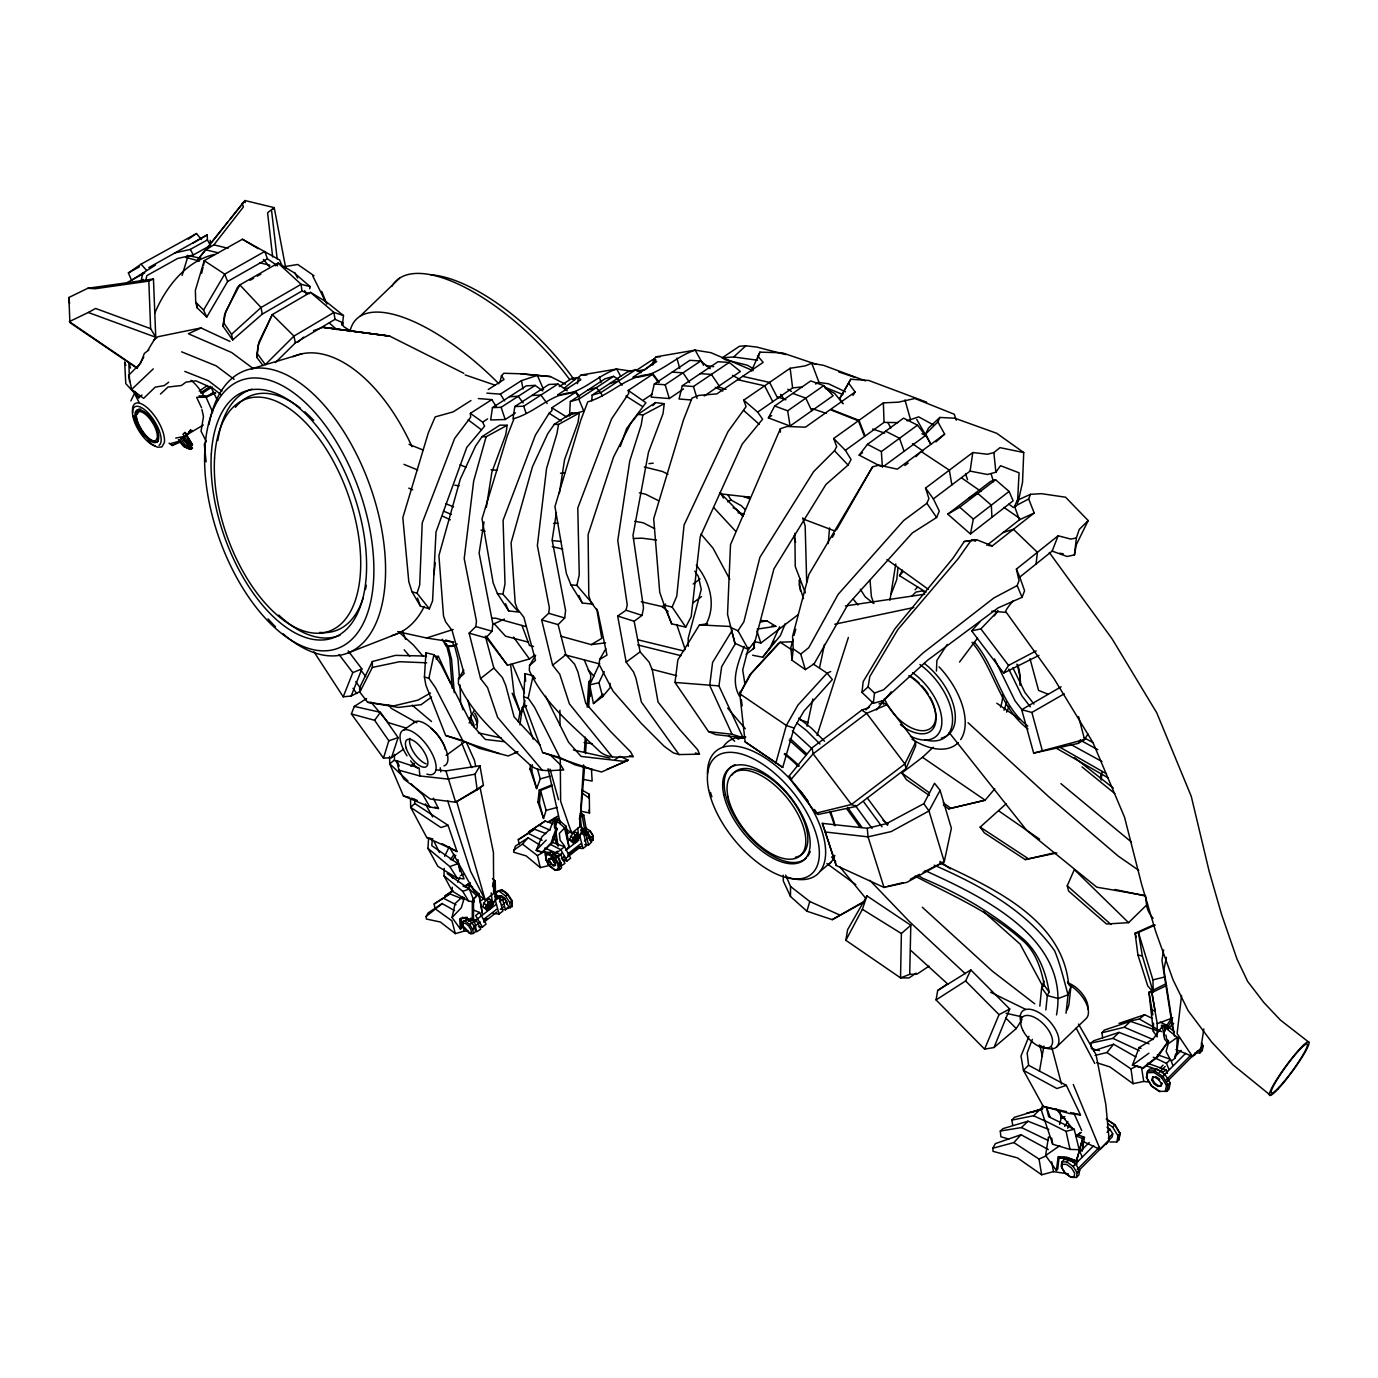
<?xml version="1.0" encoding="UTF-8"?>
<svg xmlns="http://www.w3.org/2000/svg" width="1378" height="1378" viewBox="0 0 1378 1378"><rect width="100%" height="100%" fill="white"/><g stroke="black" fill="none" stroke-linecap="round" stroke-linejoin="round"><path stroke-width="1.5" d="M431.538 697.044L421.134 704.675L398.431 707.431L367.599 702.28L359.83 692.118L372.353 667.434L372.353 661.526L395.52 655.36L425.509 656.049M460.889 917.972L461.768 928.1L460.459 929.168L459.666 918.816L466.005 918.144L472.292 920.056L472.327 901.005M473.515 899.937L473.481 918.988L472.292 920.056M863.851 902.125L832.243 919.66L806.905 911.22L790.49 896.492L790.524 886.467L785.684 875.116M1152.852 1014.897L1148.942 992.212L1151.87 992.591L1157.21 1023.682L1157.158 1036.859L1153.386 1031.433L1148.942 992.212L1165.65 983.961M414.744 803.495L448.039 825.284L457.031 851.535L426.749 837.531L410.661 807.336L414.744 803.495L414.795 799.309M1153.386 1031.433L1153.489 1023.165M463.8 670.087L458.495 678.682L458.409 683.609C473.205 716.56 502.333 739.159 528.17 763.188C537.627 773.368 551.476 770.181 563.74 769.975L560.846 765.221L550.459 755.11M929.099 966.116L916.99 974.125L909.704 974.367L900.54 977.88L845.868 940.313L847.591 929.737L866.951 895.907L910.806 925.241L901.384 933.526L900.54 977.88L909.049 977.932L916.163 973.161M447.178 873.618L469.364 889.051L474.428 901.867L468.692 901.16L452.156 891.032L444.009 875.805L444.181 868.329M909.704 974.367L910.806 925.241M178.451 439.668L182.826 445.456L188.424 448.47L189.906 447.695L186.392 443.13M452.156 891.032L452.277 887.243M508.585 907.224L506.639 908.739L512.254 906.535L511.875 900.454C509.102 895.924 504.606 887.863 498.095 890.843L496.149 892.358L496.476 895.889M555.799 828.281L556.092 820.392L557.797 819.1L566.169 826.369L568.804 846.213L567.168 849.261M535.629 655.291L529.531 665.505L529.324 670.449C544.017 703.056 572.593 725.724 597.966 749.804C607.302 759.898 621.047 756.746 633.174 756.591L630.573 751.802L610.609 731.563L585.753 703.383L577.916 671.947L574.557 664.127L565.824 654.739L558.107 624.613L564.704 617.964L565.583 610.523L552.13 540.107L556.385 512.582M930.718 444.078L925.654 434.001L928.462 428.11L939.83 417.448L954.816 418.223L996.707 433.295L1023.733 452.535L1022.528 482.369L1018.187 501.661M1171.558 1061.008L1174.831 1058.304L1176.571 1053.998L1177.243 1037.341L1165.065 1027.523L1166.873 1025.749L1174.487 1031.881M589.129 798.379L589.284 794.262L582.119 790.128M936.437 671.034L936.885 660.406L947.168 644.491M1017.429 503.47L1019.083 472.809L1000.531 465.695L995.881 472.223L987.371 474.48L970.095 471.104L933.388 498.888L939.314 511.117L936.609 517.491L912.305 532.976L847.901 604.529L814.105 663.869L805.355 669.605L792.057 660.286L790.817 647.608L793.005 639.444M613.572 376.349L604.994 378.829L570.337 401.549L569.562 414.967L583.772 411.075L578.812 399.155L613.572 376.349L618.619 379.467M592.747 769.596L542.622 752.526L524.725 704.485L523.657 696.941L525.052 673.67L533.131 675.685L535.336 678.699M591.799 400.912L592.144 395.09L627.076 372.129L635.878 369.58L640.977 372.749M499.404 753.559L445.662 735.49L425.836 685.038L424.424 677.08L425.94 652.759L433.915 654.739L440.822 664.213L471.655 724.415L485.332 739.452L504.107 741.674M565.359 828.471L571.646 833.139L579.673 826.921L583.566 764.911M584.375 752.095L585.323 737.127M587.2 707.19L588.802 681.542M262.991 365.566L256.79 357.35L257.979 345.671L272.293 314.597L310.446 292.343L326.844 302.213L343.501 315.545L342.278 325.432L343.019 322.831L335.026 319.334L295.374 342.881L275.462 362.517M432.279 840.029L431.779 845.679L457.909 863.679L464.076 878.888L457.151 878.182L437.894 866.4L427.938 848.366L428.506 839.409M584.634 766.271L579.673 826.921M585.495 753.594L586.494 738.797M588.647 707.121L590.8 675.427L584.306 660.01M543.552 818.463L537.902 801.91L539.263 790.042L540.503 790.455L546.119 810.367L543.552 818.463L539.453 803.271L540.503 790.455L552.389 785.736M256.79 357.35L258.823 342.244L272.293 314.597L293.945 336.094L295.374 342.881M828.23 543.621L829.556 527.946M1101.229 780.12L1101.987 771.887M545.826 860.199L545.516 854.136L549.236 853.326L554.921 857.512L559.21 864.247L559.571 869.57L558.262 869.397L557.935 864.557L554.025 858.425L548.857 854.618L545.464 855.359L547.41 852.672L551.148 851.845L556.833 856.031L561.104 862.766L561.466 868.088L559.571 869.57L554.852 870.104L549.701 866.297L545.895 859.459M1039.839 1006.147L1041.665 987.664L1044.024 981.119M1084.52 1136.988L1082.178 1151.112L1083.211 1142.862M540.055 745.016L514.097 716.887L505.743 685.4L502.384 677.528L493.858 668.054L485.797 637.842L492.067 631.227L492.824 623.786L479.113 553.06L484.022 521.969M792.057 660.286L793.211 648.831L792.557 636.412L808.903 574.488L872.567 466.815L879.043 465.144L897.319 469.175L944.636 434.139L937.901 421.892L939.83 417.448M1045.85 1009.936L1047.314 995.553L1049.071 992.022C1045.902 971.8 1038.323 951.888 1022.39 938.263C992.866 912.908 958.692 893.237 922.812 878.32L919.212 876.15M1056.513 1014.949C1070.465 938.16 981.825 896.389 925.086 870.586M898.043 567.564L896.734 579.69L891.084 594.211M1066.021 1013.261L1068.053 994.761L1070.93 986.527L1067.502 981.825M542.536 770.491L497.63 717.404L487.554 687.605L480.577 678.562L469.14 633.157L475.823 626.577L476.444 621.065L464.214 558.59L473.67 481.077L486.124 436.757L507.19 425.268L505.743 434.69L491.86 472.206L486.313 507.449M861.973 692.411L863.179 681.645L894.822 628.868L952.939 558.262L964.255 541.502L976.451 539.676L992.315 545.895L1034.206 512.978L1028.66 498.957L1030.468 494.323L1041.406 493.668L1065.573 497.217L1088.189 520.574L1076.252 544.878L1074.444 554.921L1067.02 556.488L1052.172 551.097L1019.772 577.089L1024.577 590.766L1022.063 597.311L998.085 607.905L927.739 660.131L883.057 700.696L873.325 703.297L861.973 692.411L868.088 686.899L869.828 676.512L897.939 629.401L958.175 558.71L970.767 540.831L976.451 539.676M1074.444 554.921L1076.373 537.971L1079.215 529.479L1088.189 520.574M873.325 703.297L874.496 693.048L868.088 686.899M1036.067 564.033L1037.41 552.32L1013.398 529.324L1003.218 532.511M1064.97 1156.814L1059.131 1156.969L1057.736 1168.975L1056.392 1170.49L1045.609 1155.522L1048.451 1137.022L1050.467 1137.746M537.454 769.045L540.262 778.897L536.645 788.612L531.719 770.56L532.39 764.824M1181.566 995.502L1177.105 1033.586L1192.47 1056.478L1203.201 1045.988L1201.323 1042.87M511.875 900.454L512.254 906.535M1100.454 778.604L1100.953 774.436M190.991 445.473L192.42 444.508L190.991 445.473L185.651 442.459L182.585 438.187M679.061 754.558L673.342 752.888L664.282 746.376L641.356 723.45L613.038 691.153L599.068 664.282L599.706 659.425L606.975 655.101L597.725 611.229L590.8 601.893L588.802 595.796L588.113 534.578L613.52 457.1L630.711 423.528L637.98 414.347L655.446 402.583L664.248 403.685L663.025 413.676L648.452 452.329L633.002 535.353L643.526 608.008L642.062 615.38L634.138 621.271L617.671 616.035L626.163 662.129L633.518 671.93L635.878 677.993L641.407 702.039L679.061 754.558L699.49 754.179L697.699 749.753L679.905 729.806L658.047 702.039L652.414 670.483L649.245 662.301L640.081 651.88L634.138 621.271M735.335 643.715L721.659 666.694L718.937 685.899L743.052 737.73L715.75 734.612L708.568 731.632L674.996 682.454L677.855 659.89L699.456 624.889L707.603 623.838M612.418 757.056L569.424 703.882L559.726 674.152L552.612 665.178L541.64 619.911L548.668 613.296L549.374 607.801L537.368 545.585L546.566 468.468L556.884 433.846L558.538 424.441L579.311 413.038L578.037 422.391L564.567 459.666L559.33 493.531M1056.392 1170.49L1057.977 1158.226L1059.131 1156.969M1176.571 1053.998L1178.776 1037.6M309.361 293.635L301.954 291.034L262.251 314.132L232.675 339.918L223.012 326.276L224.562 314.873L237.395 287.537L239.841 284.919L278.08 263.077L293.772 272.517L310.102 286.59L309.688 288.812M519.954 724.897L522.348 707.431L526.207 705.984M577.485 383.687L578.347 377.486L581.016 375.057L616.724 369.046L632.416 371.337M542.794 390.939L535.146 385.392L526.379 385.823L492.446 407.63L490.671 419.963L505.209 419.515L515.424 412.883M970.095 471.104L972.799 452.535L987.526 454.24L993.865 452.587L999.98 447.643L1023.733 452.535M203.548 265.351L204.237 260.631L242.425 239.255L279.631 259.994L281.801 265.317M652.741 365.067L653.585 359.296L656.221 356.799L695.149 350.133L710.876 352.665L753.129 370.699M512.961 419.015L514.804 406.544L548.944 384.462L557.918 384.031L567.202 390.784M1200.979 1047.917L1203.804 1028.935M493.996 886.829L495.236 881.042L492.428 878.544M223.012 326.276L225.613 311.755L239.841 284.919L261.062 307.518L262.251 314.132M536.645 788.612L529.979 768.976L530.582 764.928M800.239 578.949L799.257 585.185L803.495 598.672M1163.618 949.907L1161.964 960.259L1172.954 1030.365M889.93 600.222L895.769 563.981M1061.852 1161.912L1061.129 1166.425L1065.073 1172.833L1071.395 1177.398L1076.407 1177.449L1078.853 1174.986L1079.629 1170.473L1075.65 1164.014L1069.294 1159.466L1064.298 1159.449L1061.852 1161.912L1066.848 1161.912L1073.204 1166.494L1077.165 1172.936L1076.407 1177.449M1174.831 1058.304L1175.503 1054.136M664.248 403.685L642.854 415.002L641.183 424.992L629.78 460.889L617.775 540.572L627.231 604.77L626.06 610.23L617.671 616.035M936.075 999.928L937.677 990.506L970.835 969.923L1009.712 1009.006L993.986 1047.521L984.598 1049.14L936.075 999.928L965.599 980.947L970.835 969.923M1163.652 1035.567L1165.065 1027.523M1039.443 1071.343L1043.904 1046.057M518.3 721.796L520.074 711.806M1107.016 1127.204L1109.979 1129.305L1112.718 1133.784L1112.149 1136.971L1078.164 1171.179M1109.996 1142L1116.852 1141.949L1117.971 1135.799L1120.073 1133.681L1115.026 1124.706L1106.224 1119.039M1119.832 1132.561L1118.936 1139.83L1116.852 1141.949M557.108 822.821L557.797 819.1M1118.936 1139.83L1120.073 1133.681L1114.802 1125.051L1107.929 1120.228M792.832 641.769L780.189 642.217L778.122 643.75L749.89 674.72L739.779 693.789L745.119 741.812L782.721 767.408L794.072 728.101L803.942 711.134L832.346 679.561L827.093 673.153L813.192 663.989M970.456 533.992L973.333 519.075L1009.109 491.429L995.571 479.768L990.593 481.404L947.771 514.166L970.456 533.992L1013.123 500.851L1009.109 491.429M1146.427 1077.286L1147.616 1071.102L1149.648 1069.07L1156.521 1068.76L1165.082 1074.564L1170.249 1083.091L1168.975 1089.292L1166.959 1091.342L1159.087 1091.342L1151.371 1086.053L1146.427 1077.286L1151.56 1085.743L1160.052 1091.565L1159.087 1091.342M1146.685 1078.354L1147.616 1071.102L1154.488 1070.792L1163.032 1076.614L1168.217 1085.141L1166.959 1091.342L1165.357 1091.135L1166.494 1085.502L1161.792 1077.751L1154.023 1072.463L1147.771 1072.721M1151.87 1080.231L1153.093 1076.873L1151.87 1080.231L1154.092 1083.883L1157.761 1086.381L1160.724 1086.277L1161.947 1082.919L1161.413 1085.588L1158.45 1085.692L1154.781 1083.194L1152.576 1079.542M1166.356 957.365L1163.91 969.578L1174.435 1036.101M575.504 392.317C551.82 392.334 536.042 412.298 514.132 418.499L507.293 435.879L482.024 518.783L493.135 582.773L497.406 593.591L508.689 610.919L518.576 612.056L502.918 594.176L505.003 583.979L503.091 520.281L535.405 435.138L549.133 413.262L551.958 410.678L551.837 407.767L575.504 392.317L579.001 397.002M753.335 649.004L755.023 640.736M145.965 279.648L146.826 275.652L177.538 258.513L193.368 254.93L210.472 245.405L210.231 240.358M517.697 751.906L508.206 755.971L479.113 748.271L462.732 740.537L435.431 687.622L428.885 678.252L433.915 654.739M807.06 726.258L812.882 698.973M819.583 667.503L824.509 644.422M1194.812 1053.136L1199.945 1052.878L1200.944 1048.279M1199.945 1052.878L1202.219 1050.587L1203.201 1045.988M141.09 281.095L142.899 272.741M652.466 374.368C627.403 374.265 610.885 395.348 587.751 401.859L580.861 419.963L554.955 506.57L566.392 573.524L570.923 584.84L582.274 603.013L592.971 604.167L576.9 585.426L579.26 574.729L577.778 508.017L611.591 418.912L628.764 393.367L628.247 390.422L652.466 374.368L658.581 382.533M460.459 929.168L452.036 917.507L455.136 903.468L462.767 896.561M614.881 759.657L620.083 756.333L628.213 760.208L601.6 771.99L574.988 764.824L559.864 757.538L534.423 707.069L528.17 698.112L533.131 675.685M492.549 886.605L493.479 882.402L495.236 881.042L495.649 898.043L492.721 905.329M482.955 906.638L483.747 903.227L486.348 900.058L489.242 898.973L491.929 900.936L493.41 902.573L490.034 909.153L487.14 910.255L482.955 906.638L487.14 910.255M485.659 908.602L486.434 905.191L489.035 902.004L486.348 900.058M486.968 907.585L489.207 903.227L491.119 902.521L492.101 903.606L489.862 907.947L487.967 908.67L485.779 906.707L487.967 908.67M486.761 907.792L490.379 904.984L489.913 901.66L491.119 902.521M500.076 381.74L501.471 375.729L503.831 373.266L520.815 373.782L550.494 376.59L565.514 384.221M581.447 811.349L589.526 813.003L589.284 794.262M710.238 368.667L700.765 360.984L689.844 360.347L654.309 383.997L651.157 397.122L669.312 398.535L683.557 388.94M569.527 839.546L572.869 833.07L575.591 832.105L578.295 833.948L579.638 835.654L576.314 842.096L573.592 843.095L569.527 839.546L573.592 843.095M1057.977 1158.226L1067.674 1157.968L1076.562 1160.741L1083.142 1136.781L1077.355 1134.594L1075.994 1135.937L1082.006 1138.297M1083.142 1136.781L1076.562 1160.741M201.601 273.378L203.048 267.349M572.232 841.407L573.059 838.013L575.573 834.93L578.295 833.948M573.489 840.425L575.694 836.153L577.503 835.516L578.381 836.635L576.176 840.89L574.385 841.527L572.301 839.598L574.385 841.527M573.196 840.718L574.988 840.063L577.193 835.809L578.381 836.635M704.279 395.968L740.382 371.474L729.22 362.414L718.007 361.742L682.299 385.719L679.044 399.017L691.446 399.982M579.311 819.083L580.172 815.569L582.326 813.916L581.034 816.672L580.172 815.569L581.792 831.244L577.02 841.596M748.495 647.436L742.708 669.966L744.723 682.782M1059.561 1124.465L1061.146 1118.281L1060.078 1112.287M794.09 635.361L795.726 629.246M469.898 719.85L471.448 714.2L467.848 700.282M474.118 710.548L470.036 718.196L471.087 719.54L469.14 723.054M775.848 763.067L786.338 725.465L797.948 705.071L827.093 673.153L830.71 671.517M1154.023 1072.463L1156.521 1068.76M548.857 854.618L551.148 851.845M806.905 911.22L809.782 901.505L790.524 886.467M512.168 693.203L520.918 714.097L524.984 700.489M464.317 897.784L461.32 907.74L452.036 917.507M182.103 275.376L188.063 255.963M403.461 749.27L391.507 757.659L383.48 758.141L388.82 740.778L374.627 720.298L351.39 713.942L354.301 706.414L366.617 698.543M817.085 735.404L848.366 637.463M470.363 413.348L482.644 422.116L484.591 426.164L466.763 447.419L435.999 532.011L432.571 600.86L429.368 608.869L417.034 593.246L419.687 585.013L422.219 522.917L454.671 438.359L470.673 417.224L470.363 413.348L491.808 399.62L496.08 406.338M705.536 625.267C716.836 605.355 709.997 581.912 696.303 565.187M391.507 757.659L398.121 737.609L380.431 712.305L354.301 706.414M188.424 448.47L189.906 447.505M845.868 940.313L862.37 909.291L866.951 895.907M1067.158 1009.971L1068.863 1005.044L1070.93 986.527L1068.639 984.564C1062.404 918.695 991.867 887.742 939.624 862.904M554.266 818.222L554.542 827.747L555.696 829.59L551.045 842.923L542.019 852.465L536.18 850.381L541.881 836.808L550.132 829.108L554.266 818.222L556.057 818.687L556.195 824.061M556.281 827.661L557.229 829.056L552.526 842.509L542.019 852.465M620.272 446.524L626.594 428.558L645.92 402.721L628.247 390.422M744.12 646.316C738.711 662.232 730.047 680.319 739.59 696.338M757.745 358.177L759.898 352.148L782.067 352.768L816.396 364.378M1032.329 1039.356L1027.144 1052.964L1028.574 1065.263L1023.423 1070.327L1043.301 1106.413L1069.586 1113.545L1080.49 1114.871L1066.348 1085.347L1028.574 1065.263M1165.22 1030.916L1164.513 1026.886L1162.326 1026.334L1153.197 1038.943L1139.141 1047.556L1132.44 1065.125L1143.378 1068.174L1157.951 1056.702L1168.544 1041.062L1166.615 1039.012L1165.909 1034.964M874.496 693.048L883.642 689.741L922.898 653.103L993.865 597.949L1017.153 585.581L1019.031 580.706L1016.413 569.097L1058.132 535.766L1070.827 539.091L1076.373 537.971M1052.172 551.097L1058.132 535.766M751.458 370.975L759.898 352.148M313.96 651.811L343.225 696.803L351.166 696.045L361.88 668.916L348.169 650.898M343.225 696.803L352.802 672.636L361.88 668.916M1067.674 1128.237L1069.104 1124.603M154.732 313.219C165.653 287.502 185.617 261.234 214.141 254.482M1028.953 1036.325L1020.995 1056.065L1023.423 1070.327L1056.892 1088.534L1066.348 1085.347M785.236 623.648L780.448 635.465L762.689 657.237L752.612 655.239M984.598 1049.14L999.033 1014.639L1009.712 1009.006M743.724 400.171L757.676 412.125L762.602 419.205L742.208 444.078L700.231 536.731L691.188 616.638L685.727 627.162L672.137 607.043L676.753 596.192L684.074 525.035L727.928 431.745L746.084 406.613L743.724 400.171L790.145 368.271L805.114 365.911L811.78 363.275L823.665 365.377L865.556 380.879M805.355 669.605L800.721 654.068L808.748 647.677L838.134 594.366L903.658 520.557L926.894 503.297L928.91 498.56L925.568 488.053L972.799 452.535M986.837 545.361L1019.427 519.799L1014.587 506.449L1017.188 500.335L1030.468 494.323M869.449 707.345L861.818 710.101L812.038 747.858L789.163 776.003L790.679 779.862L815.828 813.209L818.17 814.467L856.238 806.406L906.001 768.545L915.647 745.963L915.595 742.294L887.139 704.658L882.816 702.539L878.992 703.917M513.563 850.26L522.451 844.094L537.42 855.583L544.586 851.432L548.323 865.729L540.297 867.623L526.172 855.91L513.649 852.172L515.32 846.178L528.067 837.755L539.78 844.972M1128.582 922.657L1106.482 924.001L1068.57 890.998L1067.244 885.796L1074.323 869.604L1128.582 922.657L1147.564 904.106M457.599 882.23L459.787 877.252M1042.733 1105.259L1040.993 1109.152L1052.654 1144.222L1070.017 1149.424L1079.215 1149.683L1074.185 1129.237L1048.692 1116.714L1046.47 1107.378L1050.191 1117.162M858.408 420.772L830.193 409.662L805.458 427.163L787.01 426.474L780.361 428.73L730.512 544.654L727.532 614.364L734.939 643.268L748.426 649.503L755.11 640.994L773.919 568.89L825.939 484.47L848.09 465.075L851.07 459.494L845.386 450.33L833.656 438.514L858.408 420.772L864.54 436.481L845.386 450.33M769.062 649.813L779.621 626.749M1165.392 1028.918L1166.873 1025.749M610.127 683.367L610.247 687.536L602.617 696.648L593.453 703.572L589.698 684.9L599.654 663.576M602.617 696.648L598.965 682.713L604.184 671.568M444.663 856.289L448.78 847.728M130.858 400.912L134.476 393.471L139.006 402.29M372.353 661.526L359.606 687.708L359.83 692.118M267.435 258.857L227.628 281.491L206.752 317.078L203.582 310.067L224.683 274.136L264.8 251.433L267.435 258.857L277.495 265.816M915.595 742.294L904.881 763.912L851.415 804.494L815.828 813.209M925.947 592.144L899.541 575.694L902.366 570.13M273.326 209.335L274.222 207.63L244.991 200.551L198.087 259.236L200.327 258.84M923.828 803.684L934.542 783.272L940.089 790.3L951.388 828.299L944.257 861.698L906.931 882.316L884.021 887.449L836.205 865.487L822.339 823.355L867.244 828.264L886.519 823.631L923.828 803.684L928.979 810.953L944.257 861.698L923.157 872.326M768.373 417.896L774.677 405.993L810.729 380.931L823.751 385.599L833.122 395.727L790.076 426.043L768.373 417.896L771.697 415.57M748.426 649.503L737.988 630.797L743.879 621.805L759.881 557.367L813.64 471.62L834.5 450.744L836.722 446.593L833.656 438.514M940.089 790.3L928.979 810.953L891.17 831.571L868.054 836.859L825.319 832.002L822.339 823.355M1068.381 1173.884L1053.481 1171.645L1041.647 1174.779L1017.481 1157.882L993.038 1151.353L992.849 1148.218L995.364 1143.619L1020.995 1134.714L1048.296 1149.545M843.112 403.771L839.719 398.569L850.76 379.243L868.743 380.466L926.688 402.187M832.364 537.317L834.448 533.596M836.549 529.875L872.567 466.815M850.76 379.243L839.719 398.569M468.417 931.321L464.317 931.063L455.326 933.612L440.357 922.02L426.457 919.04L426.095 916.508L428.145 912.925L442.149 903.555L454.551 910.634M599.706 659.425L605.82 648.728M475.031 774.178L447.781 779.052L419.877 775.969L419.153 768.08L396.692 760.725L399.034 770.216L403.702 778.949L430.229 799.016L455.636 802.203L477.167 789.801L475.031 774.178L479.94 765.755L445.938 770.888L435.637 769.802M1061.112 686.812L1021.701 709.687L1033.655 753.129L1078.199 743.414L1080.318 739.814M148.135 349.874L155.748 337.248L153.458 278.993L87.779 288.295L68.9 297.476L69.899 322.573L135.078 366.979L137.266 367.926L143.794 357.091M1087.931 733.992L1084.589 739.486L1078.199 743.414M732.269 630.28L712.598 662.422L709.704 685.434L732.08 734.267L743.052 737.73M993.986 1047.521L1016.258 1028.556L1021.976 1019.565M1064.694 1126.412L1067.864 1121.451M980.085 621.702L971.645 630.848L1003.649 673.084L1008.558 665.419L1036.204 650.864M852.965 395.4L855.135 392.024L848.641 383.101M186.547 436.275L190.767 429.747L187.081 434.759M584.72 844.628L588.578 844.955L586.081 835.275L586.959 833.914L581.344 831.726M1115.026 1124.706L1112.701 1127.152L1117.971 1135.799M1171.782 1018.015L1166.58 1025.714L1161.533 1025.456L1161.757 1027.85M1168.544 1041.062L1156.383 1057.339L1141.983 1068.536M1172.42 1020.254L1167.063 1028.04L1164.221 1028.005M452.225 860.458L455.808 855.29M507.19 425.268L499.887 425.113L482.076 436.637L475.634 445.921L460.269 479.165L438.91 555.61L443.527 616L445.611 621.822L452.053 630.383L464.11 673.566L458.495 678.682M579.311 413.038L571.663 412.952L554.3 424.355L547.789 433.622L532.476 466.711L511.083 542.829L515.2 603.013L517.284 608.818L523.881 617.292L535.491 660.355L529.531 665.505M450.382 859.579L454.12 854.343M1194.915 1054.911L1196.845 1052.258M374.627 720.298L380.431 712.305M1106.207 1144.274L1109.324 1140.054M569.355 416.035L571.663 412.952M762.689 657.237L769.957 647.591M772.386 644.37L774.815 641.166M959.519 662.06L977.536 638.152M994.279 615.932L998.137 610.816L980.86 628.885L971.645 630.848M880.611 466.332L859.166 455.136L867.451 444.353L903.572 418.137L917.49 425.165L925.482 435.551L884.073 466.04M218.189 252.811L205.787 249.831L213.883 244.871L243.458 206.889L242.063 203.324M436.223 659.029L438.376 656.341L450.64 683.023M198.087 259.236L208.819 245.835M211.489 242.476L227.559 222.34M230.247 218.999L244.991 200.551L245.284 202.549M1095.097 1055.393L1106.947 1052.516L1113.562 1044.248L1135.903 1056.96M876.442 709.928L891.256 691.808M994.778 788.784L985.132 800.205L948.667 808.817L943.396 805.183M899.541 575.694L902.969 571.646M652.862 405.614L655.446 402.583M472.947 899.593L478.786 893.719L470.38 886.14L468.107 887.897L476.512 895.476M501.799 909.291L505.537 909.79L502.798 900.023L504.365 898.215L494.736 894.46M790.679 779.862L813.158 753.818L866.641 713.322L887.139 704.658M866.004 709.894L872.997 701.936M522.451 844.094L528.067 837.755M992.849 1148.218L1013.881 1142.569L1020.995 1134.714M1102.676 1037.806L1101.918 1032.759L1104.364 1030.089L1130.408 1021.305L1158.795 1031.192M1011.865 1120.107L1014.466 1117.3L1040.028 1109.462L1033.569 1115.749L1011.865 1120.107L1012.744 1125.223M272.672 256.963L267.573 212.729L274.222 207.63L285.78 268.297M1055.221 852.637L1025.198 859.596L984.288 832.812L980.171 827.11L1006.267 803.667M179.364 439.944L183.929 446.679L189.992 449.331L192.386 448.126L189.664 443.785M473.171 899.507L478.786 893.719L482.369 913.356L478.786 893.719M554.025 858.425L556.833 856.031M546.222 840.063L536.18 850.381L543.432 852.293M912.167 595.847L915.784 592.127L922.037 590.904L925.448 592.488M915.044 589.767L917.765 586.976M413.865 763.257L410.885 766.289L414.278 763.843M275.359 265.851L278.08 263.077L301.11 284.299L310.102 286.59M1170.249 1083.091L1166.494 1085.502M1077.217 1169.491L1099.403 1147.168M1108.291 1138.245L1112.718 1133.784M1166.443 1079.732L1191.229 1054.79M1167.235 1081.489L1197.844 1050.673M1077.165 1172.936L1079.629 1170.473M1083.642 1141.725L1100.161 1149.441L1109.204 1140.347L1105.828 1104.467L1096.01 1054.566L1078.509 1024.112M1080.352 1151.388L1089.24 1142.483M1159.329 1072.308L1165.168 1066.451M1175.4 1056.203L1181.239 1050.363M1152.404 1077.562L1156.056 1076.752L1159.725 1079.267L1159.036 1079.956L1161.258 1083.625M1074.444 1164.978L1093.684 1145.652M1107.016 1132.268L1109.979 1129.305M1163.755 1075.322L1185.666 1053.326M1073.204 1166.494L1075.65 1164.014M1165.082 1074.564L1161.792 1077.751M168.719 382.206L164.189 385.599L155.197 387.132L143.639 398.363L131.651 389.44L153.268 368.873M1160.138 1068.071L1163.049 1065.16M1066.848 1161.912L1069.294 1159.466M1168.889 1069.173L1166.477 1063.368L1170.508 1059.337L1172.799 1065.246M925.654 434.001L937.901 421.892M1167.717 1029.194L1173.763 1023.217M915.888 456.721L921.159 451.536L949.356 470.174L951.853 484.918M426.095 916.508L442.149 903.555M1008.765 1139.055L1000.876 1136.747L1000.29 1131.045L1021.477 1127.548L1027.988 1121.21L1048.847 1129.46M1099.455 1050.604L1091.479 1048.692L1090.98 1043.077L1112.907 1038.375L1119.039 1032.398L1148.994 1043.835M1101.918 1032.759L1124.31 1027.247L1130.408 1021.305M593.453 703.572L603.219 694.116M360.02 316.268L399.568 278.201M588.578 844.955L591.558 842.096L586.959 833.914M505.537 909.79L508.689 906.776L504.365 898.215M1056.495 1047.056L1085.933 1018.773A24.494 12.833 46 0 0 1071.257 986.114M189.992 449.331L192.386 448.126M929.306 795.468L906.431 779.672L901.832 773.024L922.485 757.297L933.216 747.221M160.468 394.056L168.013 387.046L181.448 385.495L185.996 382.119L195.934 380.828L213.039 388.458L221.169 394.797M753.008 368.546L747.531 365.291L725.086 359.641L722.175 357.815L733.647 356.988L745.86 345.792L756.746 347.049L785.581 354.577M935.92 441.89L944.636 434.139M125.846 365.428L124.657 361.966L125.777 383.601L138.782 397.811L141.951 395.021M1000.29 1131.045L1003.132 1128.582L1027.988 1121.21M232.675 339.918L231.538 334.303L261.062 307.518L301.11 284.299L301.954 291.034M1090.98 1043.077L1093.667 1040.769L1119.039 1032.398M297.665 342.33L303.694 337.145M820.151 871.327L831.279 861.973M654.55 361.725L645.111 369.614L636.86 371.044M947.737 983.634L937.677 990.506M1144.636 1014.725L1119.005 1023.389L1139.348 1019.031L1144.636 1014.725L1152.37 1018.411M394.435 754.369L394.47 760.036L389.716 763.825L403.427 795.916L429.781 806.974L438.462 808.524L433.364 798.241M915.095 876.15C951.354 895.166 989.714 911.426 1020.805 938.952C1035.395 950.269 1040.976 968.079 1044.386 985.494L1041.665 987.664L1047.314 995.553L1058.252 998.516L1068.053 994.761C1063.954 980.309 1060.56 965.013 1054.618 950.786C1025.49 909.687 979.362 885.02 934.267 865.177M552.612 665.178L565.824 654.739M480.577 678.562L493.858 668.054M557.711 868.863L555.816 870.345L550.166 866.159L546.963 861.147M550.838 864.23L555.541 865.195L553.543 860.01L551.097 858.201L548.84 859.045L548.995 861.336L553.284 866.039L555.541 865.195M554.886 865.694L555.368 862.904M473.67 927.205L480.267 922.054M483.575 919.488L496.752 909.222M501.695 905.38L506.639 901.522L504.382 897.991L501.437 895.752L499.542 896.131M561.208 859.028L564.532 856.444M567.839 853.86L581.12 843.543M584.427 840.959L589.405 837.083L587.217 833.604L584.255 831.468L582.291 831.933M464.265 927.308L470.604 933.922L473.274 933.474L472.843 929.547L475.117 927.79L471.862 922.709L467.676 919.453L462.75 921.71L463.318 926.653L469.278 933.302L471.397 932.94L471.069 929.805L468.451 925.723L465.092 923.122L462.974 923.501M593.022 835.929L593.229 839.874L591.093 841.527L590.886 837.583L593.022 835.929L589.887 830.986L587.751 832.639L583.549 829.608L580.758 830.262L582.877 828.609M483.609 921.296L486.899 918.747M567.719 855.755L579.311 846.729M483.85 922.244L497.01 911.978M500.317 909.411L503.607 906.845M581.275 846.299L563.051 860.509L567.081 860.94L570.613 858.184L564.584 846.729L552.75 842.561M510.308 908.068L509.826 902.745L511.789 901.229L507.431 894.408L501.747 890.102L496.149 892.358M561.104 862.766L557.935 864.557M473.274 933.474L475.531 931.7L475.117 927.79M478.442 926.636L482.386 927.05L486.089 924.156L479.578 912.477L473.774 910.169M493.152 913.442L499.094 914.01L502.763 911.151L499.301 897.388L495.46 896.406M583.049 848.486L586.546 845.765L583.29 832.002L579.552 834.913L583.049 848.486L576.917 848.176M153.544 340.211L158.039 336.714L201.016 327.93L229.988 341.451M462.75 921.71L467.676 919.453M583.549 829.608L585.684 827.954L590.284 831.037L592.798 834.999L592.971 838.151M554.111 853.792L557.418 851.225M479.578 912.477L475.634 915.543L482.386 927.05M499.301 897.388L495.391 900.42L499.094 914.01M550.39 844.387L560.794 849.658L564.584 846.729M468.451 921.348L471.741 918.799M498.147 898.318L501.437 895.752M554.387 854.653L559.365 850.794M548.84 859.045L551.097 858.201M548.995 861.336L549.477 858.546M499.783 891.618L505.468 895.924L507.914 894.253M465.402 921.227L469.588 924.466L471.862 922.709M471.379 923.639L496.132 904.399M499.439 901.832L504.382 897.991M555.678 858.115L562.31 852.965M565.635 850.381L578.915 840.063M550.442 858.701L553.543 860.01M148.841 349.96L144.345 353.44L140.522 363.361L128.602 375.316L131.651 389.44M480.767 900.936L483.73 898.645M567.667 833.759L570.974 831.192M434.983 908.584L434.173 903.968L449.865 893.891L463.146 899.162M519.041 844.214L518.283 839.667L534.475 829.177L545.774 833.587M545.12 821.047L528.497 832.088L545.12 821.047L552.819 823.734M947.771 514.166L959.725 507.225L995.571 479.768M1077.372 1134.955L1080.559 1132.509M746.118 654.257L754.524 647.867L753.215 643.819M754.576 641.58L760.845 643.061L798.051 614.726M1059.768 1145.704L1045.609 1155.522M904.846 465.54L908.205 463.042M626.163 662.129L640.081 651.88M692.962 602.875L701.54 596.571M882.402 467.28L881.369 451.571L917.49 425.165M641.287 601.773L662.215 606.596L665.643 604.081M693.151 584.014L700.041 579.001M446.11 755.454L464.248 742.26M859.166 455.136L862.507 452.707M485.28 636.171L507.5 665.264L529.41 658.977L534.578 655.256M897.784 422.615L884.056 422.374L865.126 436.051L858.994 420.359L830.779 409.266L855.135 392.024M477.167 789.801L483.42 785.288L479.94 765.755M1148.908 1053.223L1132.44 1065.125L1134.163 1065.383M1177.243 1037.341L1168.199 1043.852L1166.115 1051.483L1169.44 1057.959M858.994 420.359L883.367 402.876L898.422 402.169L914.854 398.5L954.299 414.261L956.263 420.204M549.133 822.425L557.677 816.327L547.583 822.149M403.754 729.978L415.605 721.521M774.677 405.993L787.665 410.816L823.751 385.599M1075.925 1136.178L1081.144 1132.544M757.676 412.125L792.608 387.907L802.306 386.925M155.542 265.041L131.547 280.251L128.395 272.93L141.056 264.163L196.503 233.554L201.464 239.6M188.286 239.186L196.503 233.554M582.239 828.23L585.099 832.329L586.597 831.296L583.772 815.018L580.086 813.795M583.772 815.018L582.257 816.052L585.099 832.329M434.173 903.968L449.865 893.891M518.283 839.667L534.475 829.177M682.299 385.719L693.444 386.512L729.22 362.414M722.175 357.815L739.435 346.274L745.86 345.792M654.309 383.997L665.161 384.755L700.765 360.984M643.474 399.999L652.001 394.28M653.585 359.296L656.703 361.587L632.933 377.262C657.289 377.727 673.153 357.264 695.149 350.133L703.59 365.239M636.515 370.269L651.897 360.106L655.756 359.434M592.144 395.09L600.86 392.627L635.878 369.58M569.837 414.709L566.496 416.914L551.837 407.767M578.347 377.486L580.861 379.777L557.642 394.883C580.689 395.21 595.847 375.815 616.724 369.046L620.668 376.297M559.296 386.563L571.612 378.554L577.244 377.572L564.05 388.303L567.891 388.579M514.804 406.544L523.709 406.2L557.918 384.031M482.644 422.116L487.64 418.895M492.446 407.63L501.127 407.302L535.146 385.392M486.865 393.143L500.352 394.142L521.452 380.638L537.368 375.402L550.494 376.59M169.063 443.165L172.25 445.507L178.761 441.322L170.269 443.682M483.42 785.288L455.636 802.203L445.938 770.888M470.949 400.55L453.155 411.884L435.172 416.914L428.334 432.83L402.824 517.663L408.801 581.774L411.97 591.713L420.342 606.096L429.368 608.869M488.26 389.509L504.021 379.467L501.471 375.729M351.166 696.045L360.381 691.239M463.99 886.381L470.449 882.902M452.397 890.756L444.836 896.027L453.328 890.963M1167.476 1073.41L1166.339 1069.965L1163.342 1071.826L1146.565 1065.9M188.665 432.554L192.145 430.47M186.771 434.897L203.341 424.941M560.777 636.205L591.265 644.628L601.773 638.359L596.76 609.042M1021.701 709.687L1031.881 712.46L1064.247 693.806M192.937 243.062L207.2 234.897L207.423 239.91L210.472 245.405M832.243 919.66L863.782 901.608M250.055 280.302L253.673 278.235M257.273 276.168L260.89 274.119M430.487 693.013L418.085 700.093L393.66 705.915L367.599 702.28M727.636 501.816L730.926 499.938L741.226 505.657L745.377 509.791M148.841 267.556L207.2 234.897M180.725 438.772L185.289 436.223L175.695 438.118M1025.198 859.596L1056.84 852.982M127.431 282.421L144.724 272.947M174.472 253.018L190.285 249.418L207.423 239.91M139.695 281.405L143.364 279.372M128.395 272.93L139.385 266.867M88.295 312.479L95.616 308.448L150.615 328.67L155.748 337.248L88.295 312.479L69.296 321.625L137.266 367.926M558.331 856.255L560.863 854.877L564.911 863.455L560.915 866.021L558.331 856.255L552.44 854.188M910.29 879.302L919.47 874.324M192.42 444.508L184.962 432.365L182.981 434.259L187.563 441.632L191.783 445.128M1014.587 506.449L1028.66 498.957M1016.017 506.191L1013.45 507.517L1008.851 504.176M969.32 497.682L977.743 493.41L991.316 505.175L991.936 517.301M1003.649 673.084L1038.926 655.411M1106.947 1052.516L1130.994 1068.932L1137.642 1065.607M1166.615 985.477L1151.87 992.591L1155.16 1011.228L1151.491 1009.488M1076.993 1164.272L1075.718 1160.844L1073.462 1161.912L1058.028 1156.59M1061.146 1118.281L1064.867 1116.542M201.016 327.93L188.39 333.769L231.573 352.492L253.19 368.529M1019.427 519.799L1034.206 512.978M87.779 288.295L95.151 288.743L148.824 281.112L153.458 278.993M1013.881 1142.569L1039.046 1159.087L1046.574 1155.642M492.687 624.423L504.4 619.084M1153.851 924.776L1135.093 933.233L1137.935 955.04L1147.736 985.873L1153.265 992.194L1152.921 979.861L1138.417 932.458L1155.212 925.069M442.269 639.271L446.093 645.903L453.844 645.593L457.22 644.077M215.037 392.558L207.372 395.951L198.983 395.917M201.55 407.785L196.623 397.312L206.011 397.26L215.674 393.04M606.854 769.424L628.213 760.208L623.321 761.293L581.085 756.419L568.477 742.122L545.499 696.2M172.25 445.507L180.759 441.907M513.942 753.353L517.732 751.751M474.497 921.331L476.409 920.538L480.767 929.134L476.616 931.821L474.497 921.331L462.302 917.3M539.263 790.042L551.889 784.892M815.466 383.98L819.049 382.533L828.436 383.756L845.489 391.817M885.71 886.777L884.021 887.449L868.054 836.859L867.244 828.264M348.376 652.81L397.053 633.828M460.528 875.598L464.197 874.203M522.744 707.052L526.637 705.57M1157.21 1023.682L1172.73 1017.86M1031.709 1112.477L1042.991 1108.239M491.929 900.936L488.019 902.366L489.207 903.227M1033.655 753.129L1084.589 739.486L1078.561 716.646M427.938 848.366L449.831 866.573L457.909 863.679M313.512 330.634L322.969 327.292L389.681 336.111L463.749 373.283M907 420.858L918.678 416.862L933.25 424.803M555.696 829.59L557.229 829.056M444.009 875.805L462.715 891.342L469.364 889.051M388.82 740.778L398.121 737.609M1093.443 1050.828L1113.562 1044.248M397.691 631.658L426.577 637.997L453.19 629.453M448.039 825.284L440.908 827.541L410.661 807.336L410.523 799.378M251.571 368.804L302.247 353.715M609.696 383.549L618.446 381.034L622.115 385.203M587.751 390.129L596.278 387.683L600.481 392.489M570.337 401.549L578.812 399.155M540.262 778.897L550.063 776.159M546.119 810.367L557.194 807.422M948.667 808.817L985.132 800.205L922.485 757.297M1043.921 1120.245L1066.072 1131.355L1074.185 1129.237M1152.921 979.861L1164.892 976.968M1026.748 1113.097L1042.457 1109.376M589.698 684.9L598.965 682.713M887.621 886.33L902.866 882.747M590.404 840.494L593.229 839.874M372.353 667.434L399.517 661.716L426.732 662.818M834.775 624.217L913.786 607.509M1096.647 1062.696L1109.962 1066.934L1133.043 1083.694L1143.74 1081.454L1149.596 1082.074M554.852 870.104L558.262 869.397M499.422 891.015L502.746 890.343M760.811 621.943L766.891 620.858L775.797 626.284L757.177 629.126M283.007 266.901L297.717 264.473L314.012 275.721M845.437 605.924L924.655 594.228M591.265 644.628L605.579 642.82M463.008 917.748L467.245 917.3M648.952 463.628L653.206 463.18M964.255 541.502L970.767 540.831M560.501 473.274L564.722 472.861M553.543 523.399L557.832 523.158M1198.791 1050.777L1202.219 1050.587M531.96 395.452L540.899 395.055L547.152 403.478M509.498 396.675L518.214 396.296L523.175 402.944M452.311 688.432L449.796 657.961L446.11 643.733L448.229 646.471L454.671 646.213L457.978 659.063L459.563 678.82M560.898 541.399L552.475 540.589M633.329 538.505L641.838 538.161L656.496 540.038M491.877 618.24L495.753 618.205L526.241 626.645M581.016 375.057L586.839 375.057M656.221 356.799L660.217 356.799M554.3 424.355L558.538 424.441M434.087 656.238L438.376 656.341M482.076 436.637L486.124 436.757M760.708 620.565L766.891 620.858M771.646 626.077L775.797 626.284M718.937 685.899L674.996 682.454M699.456 624.889L730.34 626.49M672.154 372.112L683.04 372.818L689.603 382.533M700.248 373.662L711.41 374.403L719.161 385.874M478.355 398.569L491.808 399.62M491.033 469.76L497.337 470.26M991.798 611.212L1006.336 612.418L1053.912 678.476L1092.978 742.604L1124.534 817.171L1141.621 884.349L1155.78 931.804L1173.091 979.947L1188.094 1010.608L1211.744 1042.13L1232.862 1064.763L1270.533 1095.355M520.815 373.782L537.368 375.402L543.535 389.406M988.663 545.533L992.315 545.895M570.923 584.84L576.9 585.426M733.647 356.988L757.555 360.226M497.406 593.591L502.918 594.176M749.77 497.269L743.689 496.58L749.649 498.836M708.568 731.632L732.08 734.267M719.574 493.72L749.374 497.182M637.98 414.347L642.854 415.002M454.792 485.228L459.063 485.797M1161.533 1025.456L1165.357 1025.973M705.622 365.532L713.701 366.669M584.065 742.553L592.368 743.741M1059.751 553.25L1063.213 553.767M426.577 637.997L453.655 642.234L445.576 640.047M1145.187 895.511L1096.75 887.174L1026.731 830.417L949.235 732.648M634.776 521.297L643.233 522.779L654.584 528.601M738.04 512.805L744.361 513.977M583.928 779.535L592.144 781.068L591.42 768.821M629.436 755.816L633.174 756.591M187.201 255.412L201.257 258.375M1043.301 1106.413L1066.555 1111.65M1115.078 889.533L1145.773 896.096M1137.935 955.04L1142.362 955.987L1153.265 992.194M639.375 492.859L645.627 494.237L658.529 500.679M478.338 732.872L501.316 737.971M573.42 749.976L609.989 758.124M1006.043 1013.278L1022.355 1016.912M742.621 376.349L769.561 382.412L777.709 398.242M426.749 837.531L432.813 838.892M737.695 379.708L764.618 385.823L772.765 401.653M480.991 530.168L485.177 531.133M552.234 546.653L562.724 549.064M1070.534 1112.563L1080.49 1114.871M757.487 355.645L763.154 362.38L716.853 393.884L698.749 395.417L692.032 398.087L683.488 419.894L653.689 518.783L659.735 592.299L664.23 605.2L672.137 607.043M664.23 605.2L671.654 623.821L685.727 627.162M466.78 885.244L468.675 885.692M213.883 244.871L228.128 248.298M259.529 262.75L269.881 265.231M638.066 639.84L683.85 651.002M637.773 644.956L680.99 655.687M644.353 466.97L662.353 471.465L667.951 474.187M403.427 795.916L409.611 797.466M651.932 669.312L676.598 675.702M527.929 642.027L505.519 636.188L493.961 623.476M523.657 696.941L528.17 698.112M533.544 646.54L529.428 645.472L521.952 625.457M564.429 654.671L599.43 663.869M424.424 677.08L428.885 678.252M185.772 257.393L199.534 261.062M399.034 770.216L419.877 775.969M469.14 633.157L485.797 637.842M541.64 619.911L558.107 624.613M475.823 626.577L492.067 631.227M695.39 752.991L699.49 754.179M548.668 613.296L564.704 617.964M542.622 752.526L559.864 757.538M445.662 735.49L462.732 740.537M411.97 591.713L417.034 593.246M1136.006 1065.952L1143.378 1068.174M406.372 728.135L388.286 722.623L370.889 702.039M626.06 610.23L642.062 615.38M465.178 374.919L495.391 385.272M343.501 315.545L333.907 312.427L310.446 292.343M717.955 386.718L726.017 389.371M777.864 397.071L785.942 399.792M812.159 408.629L826.283 413.383M872.67 429.023L884.762 433.105M838.634 371.888L854.791 377.348M794.072 728.101L786.338 725.465L739.779 693.789L751.182 673.601L780.189 642.217L792.333 650.227M582.067 833.914L586.081 835.275M1157.365 1054.721L1170.508 1059.337M544.586 851.432L548.513 852.81M1147.461 1063.23L1166.339 1069.965M560.863 854.877L544.81 848.073M792.798 393.402L805.803 398.139L811.728 410.782M971.748 539.814L975.521 541.209M462.956 886.106L468.83 888.259M1061.301 1117.369L1065.177 1118.798M803.34 519.075L835.137 531.081M411.522 798.189L417.293 800.411M434.621 807.06L438.462 808.524M494.909 897.009L502.798 900.023M184.79 371.405L208.526 380.81L221.927 391.094M856.238 806.406L851.415 804.494L813.158 753.818L812.038 747.858M1048.382 694.34L1038.581 690.412L1029.986 658.667M409.059 444.371L422.788 449.883M460.028 464.817L465.902 467.176M825.129 387.356L842.957 394.556M1066.314 1157.055L1075.718 1160.844M470.553 918.179L476.409 920.538M181.62 351.838L216.191 365.859L234.105 379.312M403.978 464.369L417.655 469.984M408.784 488.139L412.677 489.776M445.8 503.659L453.586 506.915M443.492 511.117L451.278 514.407M1175.934 1049.502L1192.47 1056.478M1124.31 1027.247L1153.076 1039.546M1139.141 1047.556L1141.001 1048.365M571.612 378.554L574.626 379.897M809.782 901.505L840.373 915.319M539.401 825.405L550.029 830.193M1033.569 1115.749L1045.247 1121.089M730.392 627.317L737.988 630.797M1112.907 1038.375L1139.296 1050.656M733.13 507.827L736.662 509.481L742.26 515.079M442.614 516.182L450.313 519.782M1153.265 1057.184L1166.477 1063.368M1160.104 1022.114L1167.838 1025.8M715.285 387.321L722.916 391.007M1021.477 1127.548L1048.158 1140.467M990.679 992.263L1025.335 1009.213M528.739 833.569L542.157 840.253M745.119 741.812L782.721 767.408M921.916 433.743L925.482 435.551M443.854 898.49L455.997 904.674M885.606 431.176L899.524 438.29L904.089 451.312M867.451 444.353L881.369 451.571M442.131 843.749L457.031 851.535M825.267 388.441L834.672 393.419L842.647 403.306M1084.055 737.747L1093.322 742.776M1081.144 740.623L1097.818 749.718M1070.499 744.292L1101.969 761.552M732.459 375.316L739.814 379.363M416.914 722.795L391.283 708.361L388.579 705.019M1059.286 746.876L1106.5 773.816M1055.221 747.599L1108.136 777.829M1139.348 1019.031L1161.499 1031.64M467.435 884.194L472.688 887.225M787.803 389.233L791.454 391.404M242.425 239.255L258.203 248.643M188.493 448.246L183.016 444.922L179.777 440.495M187.597 447.144L190.853 449.107M351.166 331.306L344.018 326.844L341.555 323.486M862.37 909.291L901.384 933.526M625.974 396.037L642.182 406.338M549.133 413.262L561.173 420.927M191.025 445.197L185.754 441.787L182.688 437.394L189.906 447.695M980.171 827.11L1027.626 858.236M861.818 710.101L866.641 713.322L904.881 763.912L906.001 768.545M1155.367 1077.441L1159.036 1079.956M576.934 833.793L579.638 835.654M576.297 834.689L577.503 835.516M572.869 833.07L575.573 834.93M576.641 838.031L577.83 838.857M572.835 837.376L574.04 838.186M570.354 836.153L573.059 838.013M574.988 840.063L576.176 840.89M1138.693 870.31L1118.178 856.065L1048.451 796.45L968.045 722.709M999.171 811.177L1039.598 839.202M912.477 443.716L923.036 451.054M961.706 477.994L981.05 491.464M1003.907 507.397L1019.72 518.404M996.811 703.245L1019.737 719.282M1074.392 757.504L1113.269 788.078M793.211 648.831L800.721 654.068M1107.55 1123.552L1112.701 1127.152M581.929 792.97L588.509 797.604M436.103 909.48L451.95 920.831L455.326 933.612M901.832 773.024L929.461 792.867M943.258 802.788L950.165 807.749M886.932 559.502L928.445 589.405M882.971 820.289L888.155 824.01M940.003 861.371L950.372 868.846M493.41 902.573L489.242 898.973M490.895 902.745L492.101 903.606M490.379 904.984L491.584 905.846M826.886 863.558L855.841 884.642M483.747 903.227L486.434 905.191M488.673 907.086L489.862 907.947M468.175 419.825L481.249 429.695M1034.792 1003.839L992.401 971.197L922.33 907.275M1308.17 1041.665L1280.351 1020.013L1263.85 1002.529L1247.693 981.48L1236.979 959.019L1221.511 914.234L1209.143 871.24L1191.264 796.329L1156.745 712.805L1112.098 638.841L1049.295 552.492M798.654 718.127L811.504 728.204L824.492 741.175M796.691 722.864L806.612 730.633L819.962 743.999M792.367 730.719L811.969 748.633M790.111 738.505L806.75 753.852M789.215 740.038L806.13 755.333M873.204 603.202L865.16 596.795L860.32 589.233M189.217 448.074L184.721 444.491L180.794 438.48M1082.023 766.909L1114.785 793.573M1060.888 783.634L1131.407 842.044M412.16 705.174L431.538 721.538M662.215 606.596L668.141 611.677M329.342 323.072L337.128 329.79M959.725 507.225L973.333 519.075M556.092 820.392L564.463 827.678L568.804 846.213M537.902 801.91L539.453 803.271M1067.244 885.796L1110.995 924.5M743.552 410.351L759.209 424.269M983.255 911.34L1020.133 944.137L1042.302 985.339M398.983 632.158L413.4 645.007L423.132 656.324M529.979 768.976L531.719 770.56M910.651 950.303L948.03 984.288M394.47 760.036L397.639 762.912M728.617 735.594L734.698 741.243M1027.799 726.085C1000.445 704.916 996.397 667.434 974.28 642.096M1028.022 729.065C999.274 707.414 994.451 668.933 972.007 642.337M965.255 973.678L909.738 921.882L869.811 880.318M407.922 780.895L389.716 763.825L389.612 756.384M410.954 783.737L423.08 795.123L429.781 806.974M187.442 440.702L191.731 444.732M227.628 281.491L224.683 274.136L204.237 260.631L195.366 290.327L195.71 302.195L197.123 307.794L206.752 317.078M735.266 736.283L738.264 739.228M195.71 302.195L203.582 310.067M1005.785 1017.997L1016.258 1028.556M965.599 980.947L999.033 1014.639M188.338 445.18L191.835 448.711M720.263 492.859L743.035 516.388M834.5 450.744L848.09 465.075M588.199 669.915L593.935 676.098M713.993 507.879L735.335 530.926M141.056 264.163L146.361 270.14M1166.908 1041.854L1164.617 1039.219L1162.326 1026.334M404.133 649.779L409.697 656.221M700.971 534.13L712.994 548.117L729.806 579.328M727.618 708.103L745.309 728.721M1056.099 1108.997L1072.635 1128.634M831.623 856.927L835.723 861.905M839.839 866.883L865.866 898.422M192.455 444.767L185.048 433.14M263.439 259.426L269.313 266.609M853.223 599.137L857.977 604.976M564.584 845.954L560.14 840.218L559.347 833.414L566.169 826.369L567.874 842.027M1033.948 704.089L1024.956 692.497L1012.882 667.779M1022.752 710.807L1015.035 700.834L994.503 658.891M1030.313 706.811L1021.839 695.804L1008.782 669.122M887.57 825.388L867.279 797.931M872.05 828.454L855.152 805.32M360.605 669.846L365.773 676.564M882.023 826.8L863.575 801.703M980.86 628.885L1008.558 665.419M339.022 654.516L352.802 672.636M789.163 776.003L791.678 779.345M800.515 791.058L808.076 801.1M814.381 809.454L818.17 814.467M653.034 373.989L659.149 382.154M576.056 391.955L579.57 396.64M257.118 353.371L265.317 364.636L293.945 336.094L333.907 312.427L335.026 319.334M513.512 637.067L529.41 658.977M486.503 636.309L507.5 665.264M351.39 713.942L383.48 758.141M846.902 808.989L860.216 827.437M925.568 488.053L933.388 498.888M847.539 807.37L862.111 827.541M353.009 688.294L356.764 693.547M1044.386 985.494L1049.071 992.022M780.603 394.401L784.254 399.551M584.616 828.454L586.597 831.296M926.894 503.297L936.609 517.491M355.817 681.542L360.674 688.621M223.563 322.607L231.538 334.303M694.822 571.233L698.353 576.417L701.264 589.422L688.19 638.186L688.277 646.282M469.588 924.466L472.843 929.547M505.468 895.924L509.826 902.745M805.338 592.798L795.261 566.565L794.865 533.372M500.352 394.142L504.606 400.86M552.888 860.509L554.731 863.403M549.65 860.837L551.493 863.73M587.751 832.639L590.886 837.583M449.831 866.573L457.151 878.182M462.715 891.342L468.692 901.16M135.027 391.455L138.782 397.811M727.877 494.616L730.926 499.938M916.766 419.498L930.512 443.613M887.794 422.529L890.86 427.99M190.285 249.418L193.368 254.93M425.337 803.856L432.606 816.913M449.262 846.729L474.221 891.463L485.211 900.006L493.634 893.495L493.445 852.517L480.044 787.475M560.794 849.658L567.081 860.94M294.703 272.534L297.648 277.96M304.538 290.603L306.502 294.22M720.349 492.428L723.381 498.026M1076.149 1028.074L1094.769 1063.489M312.72 275.876L325.501 301.61M396.692 760.725L399.293 766.03M434.208 841.751L439.496 852.534M553.301 836.515L557.539 845.179M211.385 387.941L217.517 400.619M450.933 874.617L452.673 878.268M790.49 896.492L783.307 881.007L783.29 875.219M1073.893 1113.2L1081.713 1130.528M1076.649 1158.002L1078.199 1161.465M466.574 742.811L474.428 760.208L475.737 766.512M206.011 397.26L212.677 412.074M578.949 595.485L582.274 603.013M505.571 603.719L508.689 610.919M512.323 664.11L524.518 692.789M1079.37 1150.285L1082.333 1157.313M1016.413 569.097L1019.772 577.089M600.86 392.627L602.307 396.072M1017.153 585.581L1022.063 597.311M1073.29 1084.486L1100.161 1149.441M461.578 742.759L471.741 767.667M321.711 291.344L326.844 304.159M666.59 610.867L671.654 623.821M444.164 640.891L446.093 645.903M402.583 631.348L405.632 639.289M188.941 441.89L185.462 432.744M452.57 642.234L453.844 645.593M811.78 363.275L819.049 382.533M873.859 603.512L871.413 596.622L870.018 580.224M417.5 598.086L420.342 606.096M520.918 714.097L514.201 694.788L510.601 664.454M571.646 833.139L560.622 801.273L560.278 758.933M676.701 624.492L685.262 649.572M522.348 707.431L533.165 739.176M523.709 406.2L526.069 413.262M501.127 407.302L505.209 419.515M130.565 368.047L128.843 362.862L129.532 381.62M462.991 709.756L460.596 702.504L460.045 685.021M825.319 832.002L836.205 865.487M756.901 630.935L760.845 643.061M447.592 800.618L470.587 871.327L485.211 900.006L456.618 801.238M965.582 473.705L967.528 479.716M68.9 297.476L69.572 303.608M793.762 536.197L795.64 542.243M1136.35 937.333L1135.093 933.233L1138.417 932.458L1142.362 955.987M693.444 386.512L697.061 398.466M665.161 384.755L669.312 398.535M802.754 517.852L805.165 526L806.698 582.102M991.092 473.653L993.452 481.783M904.984 399.93L910.531 419.635M460.855 918.678L464.317 931.063M550.029 769.148L558.538 799.74M1031.881 712.46L1042.147 750.011M676.925 358.159L679.733 368.46M1051.741 1047.246L1061.491 1084.073M558.142 846.23L556.023 838.203L555.989 831.175M599.396 376.711L600.963 382.619M731.511 630.177L734.939 643.268M448.229 646.471L451.588 659.58L454.275 692.617M557.78 844.507L555.954 832.123M1039.977 1046.126L1042.44 1056.444M537.42 855.583L540.297 867.623M581.43 826.748L582.274 830.348M589.095 691.325L590.215 696.234L589.887 688.397M548.013 768.752L560.174 822.907M201.929 409.542L203.479 416.535L201.05 431.245L206.218 441.304L204.34 444.302L206.097 461.837M1066.072 1131.355L1070.017 1149.424M588.974 810.126L589.526 813.003M521.452 380.638L523.037 389.009M1051.724 1161.792L1053.481 1171.645M1039.046 1159.087L1041.647 1174.779M457.961 859.579L459.89 871.602M1141.587 1067.829L1143.74 1081.454M787.665 410.816L790.076 426.043M1051.724 1138.125L1052.654 1144.222M493.479 882.402L495.649 898.043M1130.994 1068.932L1133.043 1083.694M740.21 691.498L740.778 695.614M741.33 699.714L742.174 705.88M799.068 580.293L800.446 590.835M790.145 368.271L792.608 387.907M491.171 892.892L492.204 901.178M440.237 767.804L440.771 771.956M425.94 652.759L426.405 656.703M271.552 210.455L277.167 258.806M993.865 452.587L995.881 472.223M506.639 901.522L506.897 904.278M577.778 828.161L578.674 838.547M525.052 673.67L525.638 681.163M196.83 303.694L197.123 307.794M589.405 837.083L589.56 839.839M589.577 680.543L589.732 684.47M148.824 281.112L150.615 328.67M883.367 402.876L884.056 422.374M780.361 428.73L780.379 432.192M559.899 710.238L560.019 725.069M147.704 440.564A25.407 10.214 58.1 0 0 157.97 447.213L161.829 446.954L164.327 442.648A25.407 10.214 58.1 0 0 148.48 408.887A25.407 10.214 58.1 0 0 132.719 412.677M143.743 436.103A25.407 10.214 58.1 0 1 140.332 431.314M138.3 427.938A25.407 10.214 58.1 0 1 136.508 424.441M135.733 422.736A25.407 10.214 58.1 0 1 133.39 416.053M191.06 380.311A25.131 10.524 58.3 0 1 203.686 395.813M155.318 445.938A22.789 9.146 58 0 1 132.891 416.38A22.789 9.146 58 0 1 148.979 413.865A22.789 9.146 58 0 1 159.073 445.352M158.074 441.339A18.81 7.562 58.1 0 1 140.005 426.87A18.81 7.562 58.1 0 1 140.832 409.145M137.524 414.123A16.708 6.718 58.1 0 1 153.337 421.479M154.198 422.874A16.708 6.718 58.1 0 1 157.729 430.918M158.143 432.64A16.708 6.718 58.1 0 1 156.937 439.582M431.021 728.411A19.258 8.234 54.1 0 1 445.318 749.494M413.228 723.295A26.526 11.317 54.1 0 1 439.1 737.127A26.526 11.317 54.1 0 1 443.94 765.91M469.932 720.246A19.103 8.389 54.1 0 1 472.258 725.035M470.363 717.094A15.709 6.924 54.1 0 1 474.29 727.119M1020.995 1022.493A24.718 12.626 46.2 0 1 1035.946 1011.056A24.718 12.626 46.2 0 1 1058.855 1039.27A24.718 12.626 46.2 0 1 1039.253 1044.972M1067.64 982.772A20.119 10.576 45.9 0 1 1087.862 1008.937M800.756 720.108A65.593 34.278 50.7 0 1 808.231 722.692M406.992 755.833A26.613 11.213 54.1 0 1 405.442 729.651A26.613 11.213 54.1 0 1 432.537 754.558A26.613 11.213 54.1 0 1 426.853 774.091M417.379 768.132A26.613 11.213 54.1 0 1 410.592 760.897M426.215 763.912A16.553 6.993 54.1 0 1 413.813 752.543A16.553 6.993 54.1 0 1 409.903 738.384M739.056 738.66A76.91 38.946 50.9 0 1 744.654 737.798M784.823 753.49A76.91 38.946 50.9 0 1 799.309 765.996M830.589 811.986A76.91 38.946 50.9 0 1 835.085 825.818M723.071 747.134A79.528 40.22 50.9 0 1 745.791 737.041M784.271 754.145A79.528 40.22 50.9 0 1 798.224 766.375M829.59 811.831A79.528 40.22 50.9 0 1 834.362 825.388M834.844 855.394A79.528 40.22 50.9 0 1 828.574 864.85M707.465 773.592A79.786 39.962 50.9 0 1 759.381 754.438A79.786 39.962 50.9 0 1 823.975 838.461A79.786 39.962 50.9 0 1 787.045 877.08M711.909 796.794A79.786 39.962 50.9 0 1 710.497 792.367M806.474 857.684A59.047 29.593 50.9 0 1 743.035 829.28A59.047 29.593 50.9 0 1 734.974 764.79M810.212 851.535A59.047 29.593 50.9 0 1 807.732 856.22M732.08 775.004A53.139 26.647 50.9 0 1 790.903 798.43A53.139 26.647 50.9 0 1 795.347 857.237M473.309 714.975A15.692 6.942 54.1 0 1 476.805 728.583M474.721 713.27A11.627 5.15 54.1 0 1 475.823 724.742M1146.651 904.089A23.736 13.435 45 0 1 1146.238 897.457M1153.076 918.351A19.55 11.041 45 0 1 1146.772 902.263M1002.736 694.736A66.971 38.825 50.2 0 1 1000.48 707.121M958.296 742.587A63.715 35.966 50.3 0 1 912.064 739.245M939.073 666.849A63.715 35.966 50.3 0 1 960.673 739.641M1006.319 702.108A73.103 42.391 50.2 0 1 1004.011 710.256M1008.903 706.191A75.497 43.838 50.2 0 1 1006.595 712.133M1016.895 664.144A75.273 44.027 50.2 0 1 1020.53 685.279M1017.86 664.816A71.208 41.753 50.2 0 1 1020.168 685.228M924.259 663.369A51.21 28.904 50.3 0 1 954.162 707.758A51.21 28.904 50.3 0 1 941.277 738.108M919.884 664.454A51.262 28.869 50.3 0 1 952.456 717.111A51.262 28.869 50.3 0 1 925.12 739.865M912.615 672.653A44.871 25.166 50.4 0 1 941.846 722.554A44.871 25.166 50.4 0 1 910.479 736.283M908.843 675.702A37.447 20.997 50.4 0 1 935.731 722.193A37.447 20.997 50.4 0 1 900.385 724.621M883.591 704.279A37.447 20.997 50.4 0 1 881.886 700.713M930.064 697.13A35.225 19.774 50.4 0 1 923.139 730.702A35.225 19.774 50.4 0 1 884.366 698.474M910.238 676.064A35.225 19.774 50.4 0 1 919.212 683.126M921.934 685.934A35.225 19.774 50.4 0 1 928.066 693.84M199.173 391.145A30.385 4.134 -34.4 0 1 207.441 385.53M200.499 393.006A30.385 4.1 -34.4 0 1 210.421 386.322M213.366 392.23A20.033 2.704 -34.4 0 1 207.113 396.692M202.532 393.316A20.033 2.704 -34.4 0 1 212.229 386.977M1006.336 612.418A35.294 3.91 -44.2 0 1 1013.071 600.911M349.96 331.564A144.001 54.999 44.9 0 1 498.87 383.756M391.817 286.452A142.778 57.308 45.1 0 1 569.665 379.57M430.866 274.808A134.975 54.534 45.1 0 1 574.316 380.018M292.859 356.695A148.101 79.7 70.5 0 1 412.022 446.73M435.121 562.775A148.101 79.7 70.5 0 1 433.777 574.781M424.269 606.441A148.101 79.7 70.5 0 1 391.524 635.671M209.025 424.476A150.288 78.443 70.3 0 1 314.425 395.055A150.288 78.443 70.3 0 1 384.186 592.333A150.288 78.443 70.3 0 1 283.058 633.811M275.479 626.766A150.288 78.443 70.3 0 1 268.073 618.877M340.004 635.172A130.703 68.142 70.3 0 1 278.787 615.088M217.845 440.46A130.703 68.142 70.3 0 1 252.053 389.13M363.275 597.587A124.933 65.145 70.3 0 1 319.713 632.399M235.38 407.32A124.933 65.145 70.3 0 1 300.387 408.181M304.848 411.867A124.933 65.145 70.3 0 1 313.702 420.393M366.29 585.288A124.933 65.145 70.3 0 1 365.446 589.491M1062.404 1164.324L1061.818 1167.958L1064.987 1173.091L1070.051 1176.76L1074.082 1176.795L1074.685 1173.178L1071.498 1168.01L1066.417 1164.341L1062.404 1164.324M335.319 328.911L322.969 327.292L389.681 336.111L335.319 328.911M135.044 416.328A18.81 7.545 58 0 0 153.819 442.51A18.81 7.545 58 0 0 151.546 419.687A18.81 7.545 58 0 0 135.044 416.328M136.336 417.448A16.725 6.701 58 0 0 153.044 440.719A16.725 6.701 58 0 0 150.994 420.411A16.725 6.701 58 0 0 136.336 417.448M1022.924 1030.399A20.412 10.404 46.3 0 0 1050.604 1046.677A20.412 10.404 46.3 0 0 1036.342 1018.376A20.412 10.404 46.3 0 0 1022.924 1030.399M406.217 748.151A16.57 6.976 54.1 0 0 425.475 767.081A16.57 6.976 54.1 0 0 418.275 744.413A16.57 6.976 54.1 0 0 406.217 748.151M708.757 790.283A75.635 37.757 50.9 0 0 801.307 878.647A75.635 37.757 50.9 0 0 779.965 778.088A75.635 37.757 50.9 0 0 708.757 790.283M723.76 794.744A59.065 29.558 50.9 0 0 796.208 863.455A59.065 29.558 50.9 0 0 779.207 784.702A59.065 29.558 50.9 0 0 723.76 794.744M728.066 797.156A53.174 26.613 50.9 0 0 793.315 858.925A53.174 26.613 50.9 0 0 777.881 787.975A53.174 26.613 50.9 0 0 728.066 797.156M1278.061 1088.982A33.193 4.203 -53.8 0 0 1309.1 1043.163A33.193 4.203 -53.8 0 0 1280.662 1073.462A33.193 4.203 -53.8 0 0 1278.061 1088.982M1279.008 1087.276A30.419 3.858 -53.8 0 0 1307.464 1045.282A30.419 3.858 -53.8 0 0 1281.368 1073.083A30.419 3.858 -53.8 0 0 1279.008 1087.276M204.926 447.919A142.485 74.033 70.3 0 0 324.829 650.829A142.485 74.033 70.3 0 0 337.937 444.439A142.485 74.033 70.3 0 0 204.926 447.919M211.316 454.017A130.91 68.039 70.3 0 0 321.746 640.012A130.91 68.039 70.3 0 0 333.321 449.969A130.91 68.039 70.3 0 0 211.316 454.017M214.555 458.254A123.297 64.008 70.3 0 0 318.697 633.225A123.297 64.008 70.3 0 0 329.256 454.068A123.297 64.008 70.3 0 0 214.555 458.254"/></g></svg>
